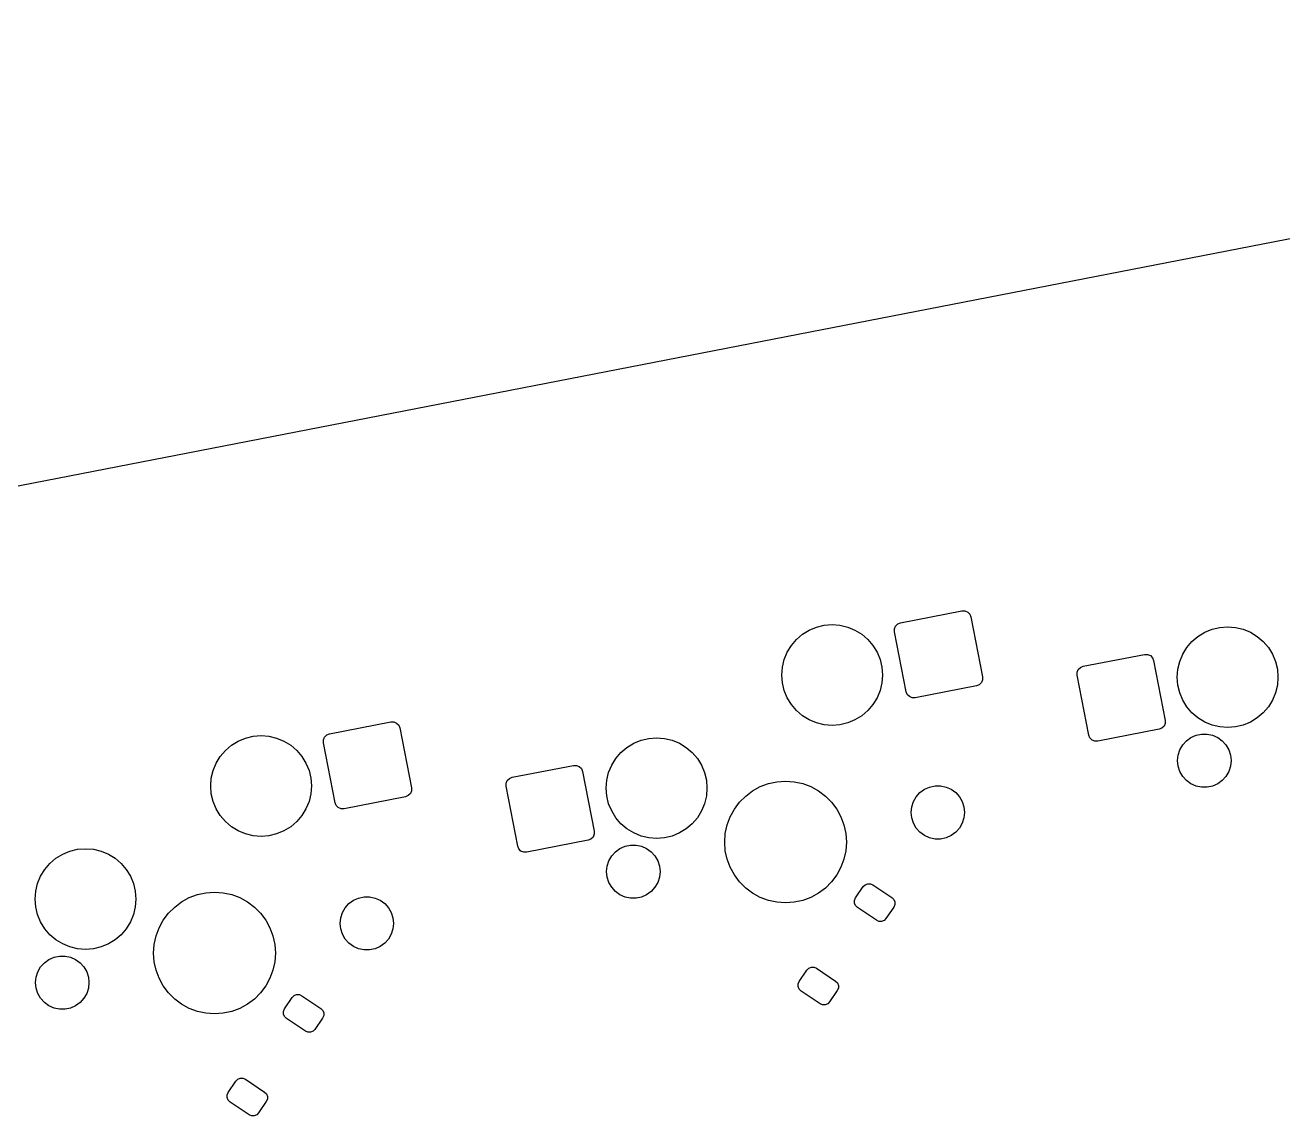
# Model space of a CAD drawing. Extents: x 101 to 518, y -308 to -134.
# Drawn here: x 347.27 to 388.45, y -170.1 to -134.38 of the extents above; entities that cross this region are included whole.
import ezdxf

# ---------------------------------------------------------------- set-up
doc = ezdxf.new("R2010")
doc.units = 0
doc.layers.add('BLACK', color=7, linetype='CONTINUOUS')

msp = doc.modelspace()

# ---------------------------------------------------------------- linework, layer by layer
at = {"layer": 'BLACK', "linetype": 'CONTINUOUS'}
for p, q in [((424.711961, -134.376322), (268.442894, -164.75692)), ((375.932956, -153.95377), (377.945292, -153.562612)), ((377.945292, -153.562612), (378.042836, -153.563037)), ((378.042836, -153.563037), (378.132792, -153.600759)), ((378.132792, -153.600759), (378.201465, -153.670034)), ((373.18298, -154.093354), (373.434741, -154.032911)), ((373.434741, -154.032911), (373.692858, -154.012597)), ((373.692858, -154.012597), (373.950975, -154.032911)), ((373.950975, -154.032911), (374.202736, -154.093354)), ((375.773398, -154.059379), (375.842674, -153.990705)), ((375.842674, -153.990705), (375.932956, -153.95377)), ((378.201465, -153.670034), (378.238401, -153.760316)), ((378.238401, -153.760316), (378.620019, -155.723571)), ((372.526132, -154.495871), (372.723012, -154.327719)), ((372.723012, -154.327719), (372.943774, -154.192436)), ((372.943774, -154.192436), (373.18298, -154.093354)), ((374.202736, -154.093354), (374.441942, -154.192436)), ((374.441942, -154.192436), (374.662704, -154.327719)), ((374.662704, -154.327719), (374.859584, -154.495871)), ((375.735251, -154.246879), (375.735677, -154.149335)), ((376.116869, -156.210134), (375.735251, -154.246879)), ((375.735677, -154.149335), (375.773398, -154.059379)), ((385.477453, -154.56593), (385.674333, -154.397778)), ((385.674333, -154.397778), (385.895095, -154.262495)), ((385.895095, -154.262495), (386.134301, -154.163413)), ((386.134301, -154.163413), (386.386062, -154.10297)), ((386.386062, -154.10297), (386.644179, -154.082656)), ((386.644179, -154.082656), (386.902296, -154.10297)), ((386.902296, -154.10297), (387.154057, -154.163413)), ((387.154057, -154.163413), (387.393263, -154.262495)), ((387.393263, -154.262495), (387.614025, -154.397778)), ((387.614025, -154.397778), (387.810905, -154.56593)), ((372.222697, -154.913513), (372.35798, -154.692751)), ((372.35798, -154.692751), (372.526132, -154.495871)), ((374.859584, -154.495871), (375.027736, -154.692751)), ((375.027736, -154.692751), (375.163019, -154.913513)), ((385.174018, -154.983572), (385.309301, -154.76281)), ((385.309301, -154.76281), (385.477453, -154.56593)), ((387.810905, -154.56593), (387.979057, -154.76281)), ((387.979057, -154.76281), (388.11434, -154.983572)), ((372.063172, -155.40448), (372.123615, -155.152719)), ((372.123615, -155.152719), (372.222697, -154.913513)), ((375.163019, -154.913513), (375.262101, -155.152719)), ((375.262101, -155.152719), (375.322544, -155.40448)), ((381.914723, -155.378573), (383.927059, -154.987415)), ((383.927059, -154.987415), (384.024603, -154.98784)), ((384.024603, -154.98784), (384.114559, -155.025562)), ((384.114559, -155.025562), (384.183232, -155.094837)), ((384.183232, -155.094837), (384.220168, -155.185119)), ((384.220168, -155.185119), (384.601786, -157.148374)), ((385.014493, -155.474539), (385.074936, -155.222778)), ((385.074936, -155.222778), (385.174018, -154.983572)), ((388.11434, -154.983572), (388.213422, -155.222778)), ((388.213422, -155.222778), (388.273865, -155.474539)), ((372.042858, -155.662597), (372.063172, -155.40448)), ((372.063172, -155.920714), (372.042858, -155.662597)), ((375.322544, -155.40448), (375.342858, -155.662597)), ((375.342858, -155.662597), (375.322544, -155.920714)), ((381.717018, -155.671682), (381.717444, -155.574138)), ((382.098636, -157.634937), (381.717018, -155.671682)), ((381.717444, -155.574138), (381.755165, -155.484182)), ((381.755165, -155.484182), (381.824441, -155.415508)), ((381.824441, -155.415508), (381.914723, -155.378573)), ((384.994179, -155.732656), (385.014493, -155.474539)), ((388.273865, -155.474539), (388.294179, -155.732656)), ((372.123615, -156.172475), (372.063172, -155.920714)), ((375.322544, -155.920714), (375.262101, -156.172475)), ((378.422314, -156.01668), (376.409978, -156.407838)), ((378.512596, -155.979745), (378.422314, -156.01668)), ((378.581872, -155.911071), (378.512596, -155.979745)), ((378.619593, -155.821115), (378.581872, -155.911071)), ((378.620019, -155.723571), (378.619593, -155.821115)), ((385.014493, -155.990773), (384.994179, -155.732656)), ((385.074936, -156.242534), (385.014493, -155.990773)), ((388.273865, -155.990773), (388.213422, -156.242534)), ((388.294179, -155.732656), (388.273865, -155.990773)), ((372.222697, -156.411681), (372.123615, -156.172475)), ((372.35798, -156.632443), (372.222697, -156.411681)), ((375.163019, -156.411681), (375.027736, -156.632443)), ((375.262101, -156.172475), (375.163019, -156.411681)), ((376.153805, -156.300416), (376.116869, -156.210134)), ((376.222478, -156.369691), (376.153805, -156.300416)), ((376.312434, -156.407413), (376.222478, -156.369691)), ((376.409978, -156.407838), (376.312434, -156.407413)), ((385.174018, -156.48174), (385.074936, -156.242534)), ((385.309301, -156.702502), (385.174018, -156.48174)), ((388.11434, -156.48174), (387.979057, -156.702502)), ((388.213422, -156.242534), (388.11434, -156.48174)), ((372.526132, -156.829323), (372.35798, -156.632443)), ((372.723012, -156.997475), (372.526132, -156.829323)), ((374.859584, -156.829323), (374.662704, -156.997475)), ((375.027736, -156.632443), (374.859584, -156.829323)), ((385.477453, -156.899382), (385.309301, -156.702502)), ((385.674333, -157.067534), (385.477453, -156.899382)), ((387.810905, -156.899382), (387.614025, -157.067534)), ((387.979057, -156.702502), (387.810905, -156.899382)), ((357.232958, -157.588682), (359.245294, -157.197524)), ((359.245294, -157.197524), (359.342838, -157.197949)), ((359.342838, -157.197949), (359.432794, -157.235671)), ((359.432794, -157.235671), (359.501467, -157.304946)), ((359.501467, -157.304946), (359.538403, -157.395228)), ((372.943774, -157.132758), (372.723012, -156.997475)), ((373.18298, -157.23184), (372.943774, -157.132758)), ((373.434741, -157.292283), (373.18298, -157.23184)), ((373.692858, -157.312597), (373.434741, -157.292283)), ((373.950975, -157.292283), (373.692858, -157.312597)), ((374.202736, -157.23184), (373.950975, -157.292283)), ((374.441942, -157.132758), (374.202736, -157.23184)), ((374.662704, -156.997475), (374.441942, -157.132758)), ((384.60136, -157.245918), (384.563639, -157.335874)), ((384.601786, -157.148374), (384.60136, -157.245918)), ((385.895095, -157.202817), (385.674333, -157.067534)), ((386.134301, -157.301899), (385.895095, -157.202817)), ((386.386062, -157.362342), (386.134301, -157.301899)), ((387.154057, -157.301899), (386.902296, -157.362342)), ((387.393263, -157.202817), (387.154057, -157.301899)), ((387.614025, -157.067534), (387.393263, -157.202817)), ((354.243776, -157.827348), (354.482982, -157.728266)), ((354.482982, -157.728266), (354.734743, -157.667823)), ((354.734743, -157.667823), (354.99286, -157.647509)), ((354.99286, -157.647509), (355.250977, -157.667823)), ((355.250977, -157.667823), (355.502738, -157.728266)), ((355.502738, -157.728266), (355.741944, -157.827348)), ((357.035679, -157.784247), (357.0734, -157.694291)), ((357.0734, -157.694291), (357.142676, -157.625617)), ((357.142676, -157.625617), (357.232958, -157.588682)), ((359.538403, -157.395228), (359.920021, -159.358483)), ((367.434303, -157.798324), (367.686064, -157.737881)), ((367.686064, -157.737881), (367.944181, -157.717567)), ((367.944181, -157.717567), (368.202298, -157.737881)), ((368.202298, -157.737881), (368.454059, -157.798324)), ((382.135572, -157.725219), (382.098636, -157.634937)), ((382.204245, -157.794494), (382.135572, -157.725219)), ((384.404081, -157.441483), (382.391745, -157.832641)), ((384.494363, -157.404548), (384.404081, -157.441483)), ((384.563639, -157.335874), (384.494363, -157.404548)), ((385.296678, -157.818065), (385.444667, -157.710545)), ((385.444667, -157.710545), (385.611777, -157.636143)), ((385.611777, -157.636143), (385.790705, -157.59811)), ((385.790705, -157.59811), (385.973629, -157.59811)), ((385.973629, -157.59811), (386.152557, -157.636143)), ((386.152557, -157.636143), (386.319667, -157.710545)), ((386.319667, -157.710545), (386.467656, -157.818065)), ((386.644179, -157.382656), (386.386062, -157.362342)), ((386.902296, -157.362342), (386.644179, -157.382656)), ((353.657982, -158.327663), (353.826134, -158.130783)), ((353.826134, -158.130783), (354.023014, -157.962631)), ((354.023014, -157.962631), (354.243776, -157.827348)), ((355.741944, -157.827348), (355.962706, -157.962631)), ((355.962706, -157.962631), (356.159586, -158.130783)), ((356.159586, -158.130783), (356.327738, -158.327663)), ((357.035253, -157.881791), (357.035679, -157.784247)), ((357.416871, -159.845046), (357.035253, -157.881791)), ((366.777455, -158.200841), (366.974335, -158.032689)), ((366.974335, -158.032689), (367.195097, -157.897406)), ((367.195097, -157.897406), (367.434303, -157.798324)), ((368.454059, -157.798324), (368.693265, -157.897406)), ((368.693265, -157.897406), (368.914027, -158.032689)), ((368.914027, -158.032689), (369.110907, -158.200841)), ((382.294201, -157.832216), (382.204245, -157.794494)), ((382.391745, -157.832641), (382.294201, -157.832216)), ((385.026288, -158.286394), (385.082815, -158.112422)), ((385.082815, -158.112422), (385.174277, -157.954005)), ((385.174277, -157.954005), (385.296678, -157.818065)), ((386.467656, -157.818065), (386.590057, -157.954005)), ((386.590057, -157.954005), (386.681519, -158.112422)), ((386.681519, -158.112422), (386.738046, -158.286394)), ((353.423617, -158.787631), (353.522699, -158.548425)), ((353.522699, -158.548425), (353.657982, -158.327663)), ((356.327738, -158.327663), (356.463021, -158.548425)), ((356.463021, -158.548425), (356.562103, -158.787631)), ((366.47402, -158.618483), (366.609303, -158.397721)), ((366.609303, -158.397721), (366.777455, -158.200841)), ((369.110907, -158.200841), (369.279059, -158.397721)), ((369.279059, -158.397721), (369.414342, -158.618483)), ((385.007167, -158.468317), (385.026288, -158.286394)), ((385.026288, -158.65024), (385.007167, -158.468317)), ((386.738046, -158.286394), (386.757167, -158.468317)), ((386.757167, -158.468317), (386.738046, -158.65024)), ((353.363174, -159.039392), (353.423617, -158.787631)), ((356.562103, -158.787631), (356.622546, -159.039392)), ((363.214725, -159.013484), (365.227061, -158.622326)), ((365.227061, -158.622326), (365.324605, -158.622751)), ((365.324605, -158.622751), (365.414561, -158.660473)), ((365.414561, -158.660473), (365.483234, -158.729748)), ((365.483234, -158.729748), (365.52017, -158.82003)), ((365.52017, -158.82003), (365.901788, -160.783285)), ((366.314495, -159.10945), (366.374938, -158.857689)), ((366.374938, -158.857689), (366.47402, -158.618483)), ((369.414342, -158.618483), (369.513424, -158.857689)), ((369.513424, -158.857689), (369.573867, -159.10945)), ((385.082815, -158.824212), (385.026288, -158.65024)), ((385.174277, -158.982629), (385.082815, -158.824212)), ((386.681519, -158.824212), (386.590057, -158.982629)), ((386.738046, -158.65024), (386.681519, -158.824212)), ((353.34286, -159.297509), (353.363174, -159.039392)), ((353.363174, -159.555626), (353.34286, -159.297509)), ((356.622546, -159.039392), (356.64286, -159.297509)), ((356.64286, -159.297509), (356.622546, -159.555626)), ((359.920021, -159.358483), (359.919595, -159.456027)), ((363.01702, -159.306593), (363.017446, -159.209049)), ((363.398638, -161.269848), (363.01702, -159.306593)), ((363.017446, -159.209049), (363.055167, -159.119093)), ((363.055167, -159.119093), (363.124443, -159.050419)), ((363.124443, -159.050419), (363.214725, -159.013484)), ((366.294181, -159.367567), (366.314495, -159.10945)), ((366.314495, -159.625684), (366.294181, -159.367567)), ((369.573867, -159.10945), (369.594181, -159.367567)), ((369.594181, -159.367567), (369.573867, -159.625684)), ((371.090851, -159.456543), (371.340539, -159.320203)), ((371.340539, -159.320203), (371.607088, -159.220785)), ((371.607088, -159.220785), (371.885073, -159.160313)), ((371.885073, -159.160313), (372.168835, -159.140018)), ((372.168835, -159.140018), (372.452597, -159.160313)), ((372.452597, -159.160313), (372.730582, -159.220785)), ((372.730582, -159.220785), (372.997131, -159.320203)), ((372.997131, -159.320203), (373.246819, -159.456543)), ((376.718001, -159.406836), (376.885111, -159.332434)), ((376.885111, -159.332434), (377.064039, -159.294401)), ((377.064039, -159.294401), (377.246963, -159.294401)), ((377.246963, -159.294401), (377.425891, -159.332434)), ((377.425891, -159.332434), (377.593001, -159.406836)), ((385.296678, -159.118569), (385.174277, -158.982629)), ((385.444667, -159.226089), (385.296678, -159.118569)), ((385.611777, -159.300491), (385.444667, -159.226089)), ((385.790705, -159.338524), (385.611777, -159.300491)), ((385.973629, -159.338524), (385.790705, -159.338524)), ((386.152557, -159.300491), (385.973629, -159.338524)), ((386.319667, -159.226089), (386.152557, -159.300491)), ((386.467656, -159.118569), (386.319667, -159.226089)), ((386.590057, -158.982629), (386.467656, -159.118569)), ((353.423617, -159.807387), (353.363174, -159.555626)), ((356.622546, -159.555626), (356.562103, -159.807387)), ((359.722316, -159.651592), (357.70998, -160.04275)), ((359.812598, -159.614657), (359.722316, -159.651592)), ((359.881874, -159.545983), (359.812598, -159.614657)), ((359.919595, -159.456027), (359.881874, -159.545983)), ((366.374938, -159.877445), (366.314495, -159.625684)), ((369.573867, -159.625684), (369.513424, -159.877445)), ((370.661946, -159.828191), (370.863108, -159.627029)), ((370.863108, -159.627029), (371.090851, -159.456543)), ((373.246819, -159.456543), (373.474562, -159.627029)), ((373.474562, -159.627029), (373.675724, -159.828191)), ((376.356149, -159.808713), (376.447611, -159.650296)), ((376.447611, -159.650296), (376.570012, -159.514356)), ((376.570012, -159.514356), (376.718001, -159.406836)), ((377.593001, -159.406836), (377.74099, -159.514356)), ((377.74099, -159.514356), (377.863391, -159.650296)), ((377.863391, -159.650296), (377.954853, -159.808713)), ((353.522699, -160.046593), (353.423617, -159.807387)), ((353.657982, -160.267355), (353.522699, -160.046593)), ((356.463021, -160.046593), (356.327738, -160.267355)), ((356.562103, -159.807387), (356.463021, -160.046593)), ((357.453807, -159.935328), (357.416871, -159.845046)), ((357.52248, -160.004603), (357.453807, -159.935328)), ((357.612436, -160.042325), (357.52248, -160.004603)), ((357.70998, -160.04275), (357.612436, -160.042325)), ((366.47402, -160.116651), (366.374938, -159.877445)), ((366.609303, -160.337413), (366.47402, -160.116651)), ((369.414342, -160.116651), (369.279059, -160.337413)), ((369.513424, -159.877445), (369.414342, -160.116651)), ((370.35512, -160.305622), (370.49146, -160.055934)), ((370.49146, -160.055934), (370.661946, -159.828191)), ((373.675724, -159.828191), (373.84621, -160.055934)), ((373.84621, -160.055934), (373.98255, -160.305622)), ((376.280501, -160.164608), (376.299622, -159.982685)), ((376.299622, -160.346531), (376.280501, -160.164608)), ((376.299622, -159.982685), (376.356149, -159.808713)), ((377.954853, -159.808713), (378.01138, -159.982685)), ((378.01138, -159.982685), (378.030501, -160.164608)), ((378.030501, -160.164608), (378.01138, -160.346531)), ((353.826134, -160.464235), (353.657982, -160.267355)), ((354.023014, -160.632387), (353.826134, -160.464235)), ((356.159586, -160.464235), (355.962706, -160.632387)), ((356.327738, -160.267355), (356.159586, -160.464235)), ((366.777455, -160.534293), (366.609303, -160.337413)), ((366.974335, -160.702445), (366.777455, -160.534293)), ((369.110907, -160.534293), (368.914027, -160.702445)), ((369.279059, -160.337413), (369.110907, -160.534293)), ((370.19523, -160.850156), (370.255702, -160.572171)), ((370.255702, -160.572171), (370.35512, -160.305622)), ((373.98255, -160.305622), (374.081968, -160.572171)), ((374.081968, -160.572171), (374.14244, -160.850156)), ((376.356149, -160.520503), (376.299622, -160.346531)), ((376.447611, -160.67892), (376.356149, -160.520503)), ((377.954853, -160.520503), (377.863391, -160.67892)), ((378.01138, -160.346531), (377.954853, -160.520503)), ((354.243776, -160.76767), (354.023014, -160.632387)), ((354.482982, -160.866752), (354.243776, -160.76767)), ((354.734743, -160.927195), (354.482982, -160.866752)), ((354.99286, -160.947509), (354.734743, -160.927195)), ((355.250977, -160.927195), (354.99286, -160.947509)), ((355.502738, -160.866752), (355.250977, -160.927195)), ((355.741944, -160.76767), (355.502738, -160.866752)), ((355.962706, -160.632387), (355.741944, -160.76767)), ((365.794365, -161.039459), (365.704083, -161.076394)), ((365.863641, -160.970785), (365.794365, -161.039459)), ((365.901362, -160.880829), (365.863641, -160.970785)), ((365.901788, -160.783285), (365.901362, -160.880829)), ((367.195097, -160.837728), (366.974335, -160.702445)), ((367.434303, -160.93681), (367.195097, -160.837728)), ((367.686064, -160.997253), (367.434303, -160.93681)), ((367.944181, -161.017567), (367.686064, -160.997253)), ((368.202298, -160.997253), (367.944181, -161.017567)), ((368.454059, -160.93681), (368.202298, -160.997253)), ((368.693265, -160.837728), (368.454059, -160.93681)), ((368.914027, -160.702445), (368.693265, -160.837728)), ((370.174935, -161.133918), (370.19523, -160.850156)), ((374.14244, -160.850156), (374.162735, -161.133918)), ((376.570012, -160.81486), (376.447611, -160.67892)), ((376.718001, -160.92238), (376.570012, -160.81486)), ((376.885111, -160.996782), (376.718001, -160.92238)), ((377.064039, -161.034815), (376.885111, -160.996782)), ((377.246963, -161.034815), (377.064039, -161.034815)), ((377.425891, -160.996782), (377.246963, -161.034815)), ((377.593001, -160.92238), (377.425891, -160.996782)), ((377.74099, -160.81486), (377.593001, -160.92238)), ((377.863391, -160.67892), (377.74099, -160.81486)), ((348.495099, -161.532318), (348.734305, -161.433236)), ((348.734305, -161.433236), (348.986066, -161.372793)), ((348.986066, -161.372793), (349.244183, -161.352479)), ((349.244183, -161.352479), (349.5023, -161.372793)), ((349.5023, -161.372793), (349.754061, -161.433236)), ((349.754061, -161.433236), (349.993267, -161.532318)), ((363.435574, -161.36013), (363.398638, -161.269848)), ((363.504247, -161.429405), (363.435574, -161.36013)), ((363.594203, -161.467127), (363.504247, -161.429405)), ((365.704083, -161.076394), (363.691747, -161.467552)), ((366.59668, -161.452976), (366.744669, -161.345456)), ((366.744669, -161.345456), (366.911779, -161.271054)), ((366.911779, -161.271054), (367.090707, -161.233021)), ((367.090707, -161.233021), (367.273631, -161.233021)), ((367.273631, -161.233021), (367.452559, -161.271054)), ((367.452559, -161.271054), (367.619669, -161.345456)), ((367.619669, -161.345456), (367.767658, -161.452976)), ((370.19523, -161.41768), (370.174935, -161.133918)), ((370.255702, -161.695665), (370.19523, -161.41768)), ((374.14244, -161.41768), (374.081968, -161.695665)), ((374.162735, -161.133918), (374.14244, -161.41768)), ((347.909305, -162.032633), (348.077457, -161.835753)), ((348.077457, -161.835753), (348.274337, -161.667601)), ((348.274337, -161.667601), (348.495099, -161.532318)), ((349.993267, -161.532318), (350.214029, -161.667601)), ((350.214029, -161.667601), (350.410909, -161.835753)), ((350.410909, -161.835753), (350.579061, -162.032633)), ((363.691747, -161.467552), (363.594203, -161.467127)), ((366.32629, -161.921305), (366.382817, -161.747333)), ((366.382817, -161.747333), (366.474279, -161.588916)), ((366.474279, -161.588916), (366.59668, -161.452976)), ((367.767658, -161.452976), (367.890059, -161.588916)), ((367.890059, -161.588916), (367.981521, -161.747333)), ((367.981521, -161.747333), (368.038048, -161.921305)), ((370.35512, -161.962214), (370.255702, -161.695665)), ((374.081968, -161.695665), (373.98255, -161.962214)), ((347.67494, -162.492601), (347.774022, -162.253395)), ((347.774022, -162.253395), (347.909305, -162.032633)), ((350.579061, -162.032633), (350.714344, -162.253395)), ((350.714344, -162.253395), (350.813426, -162.492601)), ((366.307169, -162.103228), (366.32629, -161.921305)), ((366.32629, -162.285151), (366.307169, -162.103228)), ((368.038048, -161.921305), (368.057169, -162.103228)), ((368.057169, -162.103228), (368.038048, -162.285151)), ((370.49146, -162.211902), (370.35512, -161.962214)), ((370.661946, -162.439645), (370.49146, -162.211902)), ((373.84621, -162.211902), (373.675724, -162.439645)), ((373.98255, -161.962214), (373.84621, -162.211902)), ((347.614497, -162.744362), (347.67494, -162.492601)), ((350.813426, -162.492601), (350.873869, -162.744362)), ((366.382817, -162.459123), (366.32629, -162.285151)), ((366.474279, -162.61754), (366.382817, -162.459123)), ((366.59668, -162.75348), (366.474279, -162.61754)), ((367.890059, -162.61754), (367.767658, -162.75348)), ((367.981521, -162.459123), (367.890059, -162.61754)), ((368.038048, -162.285151), (367.981521, -162.459123)), ((370.863108, -162.640807), (370.661946, -162.439645)), ((371.090851, -162.811293), (370.863108, -162.640807)), ((373.474562, -162.640807), (373.246819, -162.811293)), ((373.675724, -162.439645), (373.474562, -162.640807)), ((374.462504, -162.966097), (374.714141, -162.59303)), ((374.714141, -162.59303), (374.776489, -162.531224)), ((374.776489, -162.531224), (374.857742, -162.497982)), ((374.857742, -162.497982), (374.945532, -162.498365)), ((374.945532, -162.498365), (375.026493, -162.532315)), ((375.026493, -162.532315), (375.648271, -162.951709)), ((347.594183, -163.002479), (347.614497, -162.744362)), ((347.614497, -163.260596), (347.594183, -163.002479)), ((350.873869, -162.744362), (350.894183, -163.002479)), ((350.894183, -163.002479), (350.873869, -163.260596)), ((352.16311, -163.261941), (352.390853, -163.091455)), ((352.390853, -163.091455), (352.640541, -162.955115)), ((352.640541, -162.955115), (352.90709, -162.855697)), ((352.90709, -162.855697), (353.185075, -162.795225)), ((353.185075, -162.795225), (353.468837, -162.77493)), ((353.468837, -162.77493), (353.752599, -162.795225)), ((353.752599, -162.795225), (354.030584, -162.855697)), ((354.030584, -162.855697), (354.297133, -162.955115)), ((354.297133, -162.955115), (354.546821, -163.091455)), ((354.546821, -163.091455), (354.774564, -163.261941)), ((357.870014, -163.149268), (358.018003, -163.041748)), ((358.018003, -163.041748), (358.185113, -162.967346)), ((358.185113, -162.967346), (358.364041, -162.929313)), ((358.364041, -162.929313), (358.546965, -162.929313)), ((358.546965, -162.929313), (358.725893, -162.967346)), ((358.725893, -162.967346), (358.893003, -163.041748)), ((358.893003, -163.041748), (359.040992, -163.149268)), ((366.744669, -162.861), (366.59668, -162.75348)), ((366.911779, -162.935402), (366.744669, -162.861)), ((367.090707, -162.973435), (366.911779, -162.935402)), ((367.273631, -162.973435), (367.090707, -162.973435)), ((367.452559, -162.935402), (367.273631, -162.973435)), ((367.619669, -162.861), (367.452559, -162.935402)), ((367.767658, -162.75348), (367.619669, -162.861)), ((371.340539, -162.947633), (371.090851, -162.811293)), ((371.607088, -163.047051), (371.340539, -162.947633)), ((371.885073, -163.107523), (371.607088, -163.047051)), ((372.730582, -163.047051), (372.452597, -163.107523)), ((372.997131, -162.947633), (372.730582, -163.047051)), ((373.246819, -162.811293), (372.997131, -162.947633)), ((374.428171, -163.134847), (374.428554, -163.047057)), ((374.428554, -163.047057), (374.462504, -162.966097)), ((375.648271, -162.951709), (375.710077, -163.014057)), ((375.710077, -163.014057), (375.743319, -163.095311)), ((375.743319, -163.095311), (375.742936, -163.183101)), ((347.67494, -163.512357), (347.614497, -163.260596)), ((350.873869, -163.260596), (350.813426, -163.512357)), ((351.791462, -163.690846), (351.961948, -163.463103)), ((351.961948, -163.463103), (352.16311, -163.261941)), ((354.774564, -163.261941), (354.975726, -163.463103)), ((354.975726, -163.463103), (355.146212, -163.690846)), ((357.599624, -163.617597), (357.656151, -163.443625)), ((357.656151, -163.443625), (357.747613, -163.285208)), ((357.747613, -163.285208), (357.870014, -163.149268)), ((359.040992, -163.149268), (359.163393, -163.285208)), ((359.163393, -163.285208), (359.254855, -163.443625)), ((359.254855, -163.443625), (359.311382, -163.617597)), ((372.168835, -163.127818), (371.885073, -163.107523)), ((372.452597, -163.107523), (372.168835, -163.127818)), ((374.461413, -163.216101), (374.428171, -163.134847)), ((374.523219, -163.278449), (374.461413, -163.216101)), ((375.144997, -163.697843), (374.523219, -163.278449)), ((375.708986, -163.264061), (375.457349, -163.637128)), ((375.742936, -163.183101), (375.708986, -163.264061)), ((347.774022, -163.751563), (347.67494, -163.512357)), ((347.909305, -163.972325), (347.774022, -163.751563)), ((350.714344, -163.751563), (350.579061, -163.972325)), ((350.813426, -163.512357), (350.714344, -163.751563)), ((351.655122, -163.940534), (351.791462, -163.690846)), ((355.146212, -163.690846), (355.282552, -163.940534)), ((357.580503, -163.79952), (357.599624, -163.617597)), ((357.599624, -163.981443), (357.580503, -163.79952)), ((359.311382, -163.617597), (359.330503, -163.79952)), ((359.330503, -163.79952), (359.311382, -163.981443)), ((375.225958, -163.731793), (375.144997, -163.697843)), ((375.313748, -163.732176), (375.225958, -163.731793)), ((375.395001, -163.698934), (375.313748, -163.732176)), ((375.457349, -163.637128), (375.395001, -163.698934)), ((348.077457, -164.169205), (347.909305, -163.972325)), ((348.274337, -164.337357), (348.077457, -164.169205)), ((350.410909, -164.169205), (350.214029, -164.337357)), ((350.579061, -163.972325), (350.410909, -164.169205)), ((351.495232, -164.485068), (351.555704, -164.207083)), ((351.555704, -164.207083), (351.655122, -163.940534)), ((355.282552, -163.940534), (355.38197, -164.207083)), ((355.38197, -164.207083), (355.442442, -164.485068)), ((357.656151, -164.155415), (357.599624, -163.981443)), ((357.747613, -164.313832), (357.656151, -164.155415)), ((357.870014, -164.449772), (357.747613, -164.313832)), ((359.163393, -164.313832), (359.040992, -164.449772)), ((359.254855, -164.155415), (359.163393, -164.313832)), ((359.311382, -163.981443), (359.254855, -164.155415)), ((348.495099, -164.47264), (348.274337, -164.337357)), ((348.734305, -164.571722), (348.495099, -164.47264)), ((348.986066, -164.632165), (348.734305, -164.571722)), ((349.244183, -164.652479), (348.986066, -164.632165)), ((349.5023, -164.632165), (349.244183, -164.652479)), ((349.754061, -164.571722), (349.5023, -164.632165)), ((349.993267, -164.47264), (349.754061, -164.571722)), ((350.214029, -164.337357), (349.993267, -164.47264)), ((351.474937, -164.76883), (351.495232, -164.485068)), ((355.442442, -164.485068), (355.462737, -164.76883)), ((358.018003, -164.557292), (357.870014, -164.449772)), ((358.185113, -164.631694), (358.018003, -164.557292)), ((358.364041, -164.669727), (358.185113, -164.631694)), ((358.546965, -164.669727), (358.364041, -164.669727)), ((358.725893, -164.631694), (358.546965, -164.669727)), ((358.893003, -164.557292), (358.725893, -164.631694)), ((359.040992, -164.449772), (358.893003, -164.557292)), ((347.774281, -165.223828), (347.896682, -165.087888)), ((347.896682, -165.087888), (348.044671, -164.980368)), ((348.044671, -164.980368), (348.211781, -164.905966)), ((348.211781, -164.905966), (348.390709, -164.867933)), ((348.390709, -164.867933), (348.573633, -164.867933)), ((348.573633, -164.867933), (348.752561, -164.905966)), ((348.752561, -164.905966), (348.919671, -164.980368)), ((348.919671, -164.980368), (349.06766, -165.087888)), ((349.06766, -165.087888), (349.190061, -165.223828)), ((351.495232, -165.052592), (351.474937, -164.76883)), ((351.555704, -165.330577), (351.495232, -165.052592)), ((355.442442, -165.052592), (355.38197, -165.330577)), ((355.462737, -164.76883), (355.442442, -165.052592)), ((347.607171, -165.73814), (347.626292, -165.556217)), ((347.626292, -165.556217), (347.682819, -165.382245)), ((347.682819, -165.382245), (347.774281, -165.223828)), ((349.190061, -165.223828), (349.281523, -165.382245)), ((349.281523, -165.382245), (349.33805, -165.556217)), ((349.33805, -165.556217), (349.357171, -165.73814)), ((351.655122, -165.597126), (351.555704, -165.330577)), ((355.38197, -165.330577), (355.282552, -165.597126)), ((372.617168, -165.701921), (372.868805, -165.328854)), ((372.868805, -165.328854), (372.931153, -165.267048)), ((372.931153, -165.267048), (373.012406, -165.233806)), ((373.012406, -165.233806), (373.100196, -165.234189)), ((373.100196, -165.234189), (373.181157, -165.268139)), ((373.181157, -165.268139), (373.802935, -165.687533)), ((347.626292, -165.920063), (347.607171, -165.73814)), ((347.682819, -166.094035), (347.626292, -165.920063)), ((349.33805, -165.920063), (349.281523, -166.094035)), ((349.357171, -165.73814), (349.33805, -165.920063)), ((351.791462, -165.846814), (351.655122, -165.597126)), ((351.961948, -166.074557), (351.791462, -165.846814)), ((355.146212, -165.846814), (354.975726, -166.074557)), ((355.282552, -165.597126), (355.146212, -165.846814)), ((372.582835, -165.870671), (372.583218, -165.782881)), ((372.616077, -165.951925), (372.582835, -165.870671)), ((372.583218, -165.782881), (372.617168, -165.701921)), ((372.677883, -166.014273), (372.616077, -165.951925)), ((373.802935, -165.687533), (373.864741, -165.749881)), ((373.8976, -165.918925), (373.86365, -165.999885)), ((373.864741, -165.749881), (373.897983, -165.831135)), ((373.897983, -165.831135), (373.8976, -165.918925)), ((347.774281, -166.252452), (347.682819, -166.094035)), ((347.896682, -166.388392), (347.774281, -166.252452)), ((348.044671, -166.495912), (347.896682, -166.388392)), ((349.06766, -166.388392), (348.919671, -166.495912)), ((349.190061, -166.252452), (349.06766, -166.388392)), ((349.281523, -166.094035), (349.190061, -166.252452)), ((352.16311, -166.275719), (351.961948, -166.074557)), ((352.390853, -166.446205), (352.16311, -166.275719)), ((354.774564, -166.275719), (354.546821, -166.446205)), ((354.975726, -166.074557), (354.774564, -166.275719)), ((355.762506, -166.601008), (356.014143, -166.227941)), ((356.014143, -166.227941), (356.076491, -166.166135)), ((356.076491, -166.166135), (356.157744, -166.132893)), ((356.157744, -166.132893), (356.245534, -166.133276)), ((356.245534, -166.133276), (356.326495, -166.167226)), ((356.326495, -166.167226), (356.948273, -166.58662)), ((373.299661, -166.433667), (372.677883, -166.014273)), ((373.612013, -166.372952), (373.549665, -166.434758)), ((373.86365, -165.999885), (373.612013, -166.372952)), ((348.211781, -166.570314), (348.044671, -166.495912)), ((348.390709, -166.608347), (348.211781, -166.570314)), ((348.573633, -166.608347), (348.390709, -166.608347)), ((348.752561, -166.570314), (348.573633, -166.608347)), ((348.919671, -166.495912), (348.752561, -166.570314)), ((352.640541, -166.582545), (352.390853, -166.446205)), ((352.90709, -166.681963), (352.640541, -166.582545)), ((353.185075, -166.742435), (352.90709, -166.681963)), ((353.468837, -166.76273), (353.185075, -166.742435)), ((353.752599, -166.742435), (353.468837, -166.76273)), ((354.030584, -166.681963), (353.752599, -166.742435)), ((354.297133, -166.582545), (354.030584, -166.681963)), ((354.546821, -166.446205), (354.297133, -166.582545)), ((355.728173, -166.769758), (355.728556, -166.681968)), ((355.761415, -166.851012), (355.728173, -166.769758)), ((355.728556, -166.681968), (355.762506, -166.601008)), ((356.948273, -166.58662), (357.010079, -166.648968)), ((357.010079, -166.648968), (357.043321, -166.730222)), ((357.043321, -166.730222), (357.042938, -166.818012)), ((373.380622, -166.467617), (373.299661, -166.433667)), ((373.468412, -166.468), (373.380622, -166.467617)), ((373.549665, -166.434758), (373.468412, -166.468)), ((355.823221, -166.91336), (355.761415, -166.851012)), ((356.444999, -167.332754), (355.823221, -166.91336)), ((357.008988, -166.898972), (356.757351, -167.272039)), ((357.042938, -166.818012), (357.008988, -166.898972)), ((356.52596, -167.366704), (356.444999, -167.332754)), ((356.61375, -167.367087), (356.52596, -167.366704)), ((356.695003, -167.333845), (356.61375, -167.367087)), ((356.757351, -167.272039), (356.695003, -167.333845)), ((353.91717, -169.336832), (354.168807, -168.963765)), ((354.168807, -168.963765), (354.231155, -168.901959)), ((354.231155, -168.901959), (354.312408, -168.868717)), ((354.312408, -168.868717), (354.400198, -168.8691)), ((354.400198, -168.8691), (354.481159, -168.90305)), ((354.481159, -168.90305), (355.102937, -169.322444)), ((353.882837, -169.505582), (353.88322, -169.417792)), ((353.916079, -169.586836), (353.882837, -169.505582)), ((353.88322, -169.417792), (353.91717, -169.336832)), ((353.977885, -169.649184), (353.916079, -169.586836)), ((354.599663, -170.068578), (353.977885, -169.649184)), ((355.163652, -169.634796), (354.912015, -170.007863)), ((355.102937, -169.322444), (355.164743, -169.384792)), ((355.197602, -169.553836), (355.163652, -169.634796)), ((355.164743, -169.384792), (355.197985, -169.466046)), ((355.197985, -169.466046), (355.197602, -169.553836)), ((354.680624, -170.102528), (354.599663, -170.068578)), ((354.849667, -170.069669), (354.768414, -170.102911)), ((354.912015, -170.007863), (354.849667, -170.069669)), ((354.768414, -170.102911), (354.680624, -170.102528))]:
    msp.add_line(p, q, dxfattribs=at)

doc.saveas('drawing.dxf')
